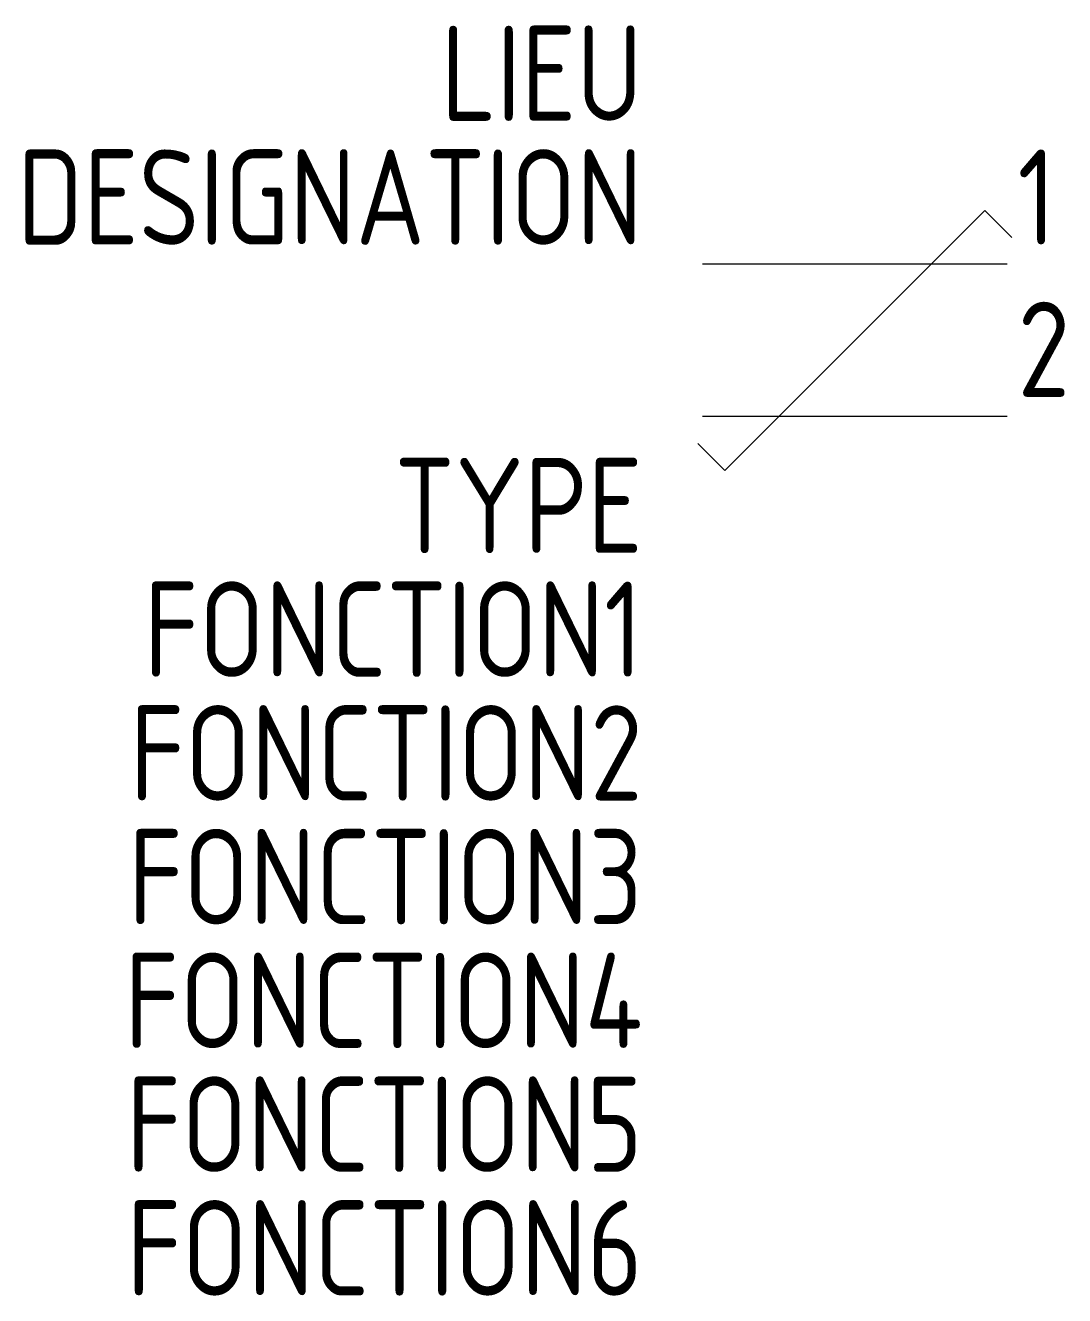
# Model space of a CAD drawing. Header units: millimetres. Extents: x -17.8 to 9.5, y -27.1 to 6.3.
import ezdxf
from ezdxf.enums import TextEntityAlignment as Align

# ---------------------------------------------------------------- set-up
doc = ezdxf.new("R2010")
doc.units = ezdxf.units.MM
for name, color, linetype in [('SYMB_FIL', 3, 'Continuous'), ('SYMB_FIL_FIN', 1, 'Continuous'), ('SYMB_TXT_CONTACT', 2, 'Continuous'), ('SYMB_TXT_NOM', 3, 'Continuous')]:
    doc.layers.add(name, color=color, linetype=linetype)
doc.styles.add('NET2_5', font='isocp.shx', dxfattribs={"width": 0.9, "height": 2.5})

msp = doc.modelspace()

# ---------------------------------------------------------------- linework, layer by layer
at = {"layer": 'SYMB_FIL'}
for p, q in [((8, 0), (0, 0)), ((8, -4), (0, -4))]:
    msp.add_line(p, q, dxfattribs=at)
at = {"layer": 'SYMB_FIL_FIN'}
for p, q in [((0.586, -5.414), (7.414, 1.414)), ((7.414, 1.414), (8.121, 0.707)), ((-0.121, -4.707), (0.586, -5.414))]:
    msp.add_line(p, q, dxfattribs=at)

# ---------------------------------------------------------------- texts
at = {"layer": 'SYMB_TXT_CONTACT', "style": 'NET2_5', "width": 0.9, "flags": 8}
for tag, p in [('1', (8.275, 0.516)), ('2', (8.275, -3.484))]:
    msp.add_attdef(tag, p, '', height=2.5, dxfattribs=at)
at = {"layer": 'SYMB_TXT_NOM', "style": 'NET2_5', "width": 0.9, "flags": 8}
for tag, p in [('LIEU', (-1.575, 3.766)), ('DESIGNATION', (-1.575, 0.516)), ('TYPE', (-1.575, -7.584)), ('FONCTION1', (-1.575, -10.834)), ('FONCTION2', (-1.575, -14.084)), ('FONCTION3', (-1.575, -17.334)), ('FONCTION4', (-1.575, -20.584)), ('FONCTION5', (-1.575, -23.834)), ('FONCTION6', (-1.575, -27.084))]:
    msp.add_attdef(tag, text='', height=2.5, dxfattribs=at).set_placement(p, align=Align.RIGHT)

doc.saveas('drawing.dxf')
